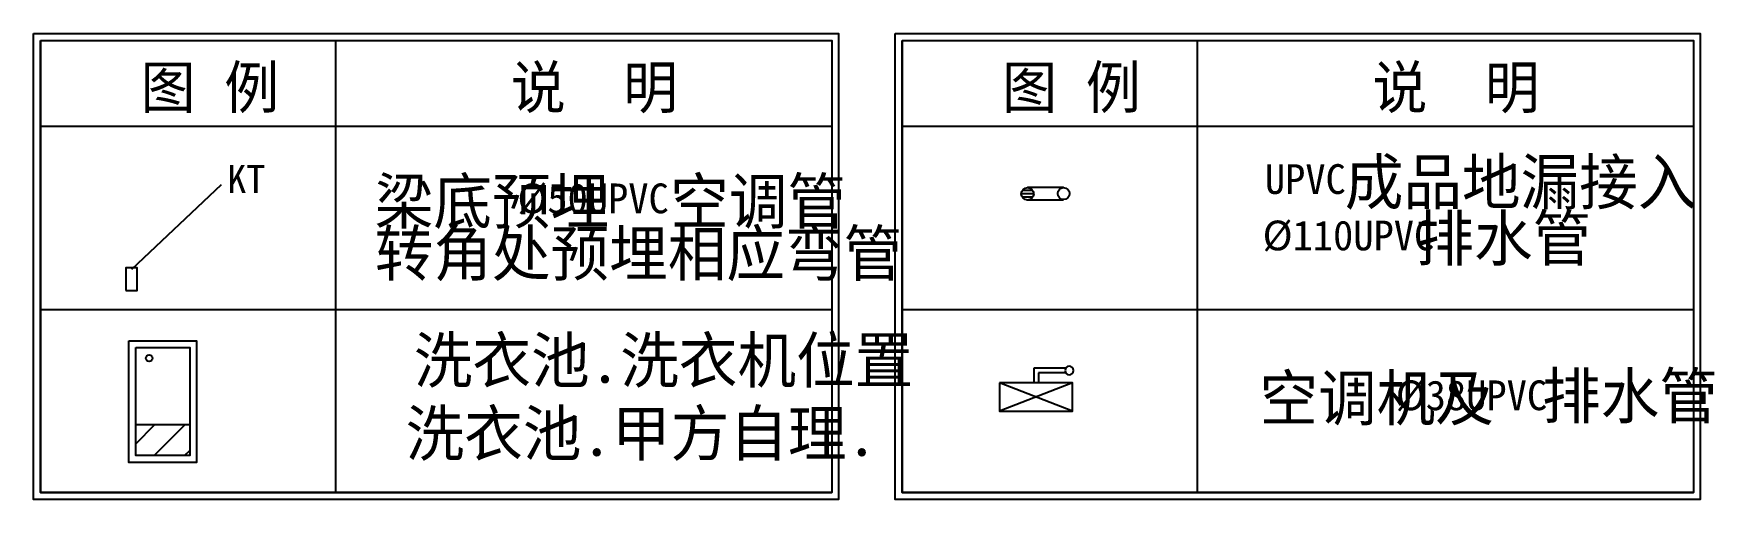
# Model space of a CAD drawing. Header units: metres. Extents: x 354566 to 369482, y 283854 to 287987.
import ezdxf

# ---------------------------------------------------------------- set-up
doc = ezdxf.new("R2010")
doc.units = ezdxf.units.M
for name, color, linetype in [('GLASS', 4, 'Continuous'), ('KT', 2, 'Continuous'), ('SG', 30, 'Continuous'), ('TEXT', 6, 'Continuous'), ('WATER', 4, 'Continuous'), ('WINDOW', 2, 'Continuous'), ('XU', 7, 'Continuous')]:
    doc.layers.add(name, color=color, linetype=linetype)
doc.dimstyles.get("Standard").update_dxf_attribs({"dimtxt": 2.5, "dimasz": 2.5, "dimexe": 1.25, "dimexo": 0.625, "dimtad": 1, "dimcen": 2.5, "dimazin": 3, "dimtfac": 1, "dimtmove": 0, "dimatfit": 3})

msp = doc.modelspace()

# ---------------------------------------------------------------- hatches: boundary and pattern name
at = {"layer": 'WATER'}
h = msp.add_hatch(dxfattribs=at)
h.set_pattern_fill('_U', scale=60)
h.set_pattern_definition([(45, (0, 0), (-134.70384, 134.70384), [])])
h.paths.add_polyline_path([(355951.87, 284242.39), (355721.22, 284242.39), (355721.22, 284517.47), (355951.87, 284517.47)])
h.paths.add_polyline_path([(355721.22, 284242.39), (355662.76, 284242.39), (355596.22, 284415.4), (355635.47, 284517.47), (355721.22, 284517.47)])
h.paths.add_polyline_path([(355662.76, 284242.39), (355529.67, 284242.39), (355596.22, 284415.4)])
h.paths.add_polyline_path([(355596.22, 284415.4), (355556.96, 284517.47), (355635.47, 284517.47)])
h.paths.add_polyline_path([(355596.22, 284415.4), (355529.67, 284242.39), (355471.87, 284242.39), (355471.87, 284517.47), (355556.96, 284517.47)])

# ---------------------------------------------------------------- linework, layer by layer
at = {"layer": 'SG'}
for p, q in [((363441.19, 286565.25), (363331.19, 286565.25)), ((363432.29, 286595.25), (363340.09, 286595.25)), ((363706.76, 286620.25), (363386.19, 286620.25)), ((363432.29, 286535.25), (363340.09, 286535.25)), ((363706.76, 286510.25), (363379.31, 286510.25))]:
    msp.add_line(p, q, dxfattribs=at)
for points in [[(363759.26, 286567.75, -1), (363654.26, 286567.75, -1)], [(363719.38, 284998.33, 1), (363794.38, 284998.33, 1)]]:
    msp.add_lwpolyline(points, format="xyb", close=True, dxfattribs=at)
msp.add_circle((363386.19, 286565.25), 55, dxfattribs=at)
at = {"layer": 'TEXT'}
for p, q in [((354625.9, 287926.89), (361649.09, 287926.89)), ((354625.9, 287926.89), (357244.56, 287926.89)), ((354625.9, 287926.89), (354625.9, 283914.39)), ((357244.56, 287926.89), (361649.09, 287926.89)), ((357244.56, 287926.89), (357244.56, 283914.39)), ((361649.09, 287926.89), (361649.09, 283914.39)), ((362272.7, 287926.89), (369295.89, 287926.89)), ((362272.7, 287926.89), (364891.36, 287926.89)), ((362272.7, 287926.89), (362272.7, 283914.39)), ((364891.36, 287926.89), (369295.89, 287926.89)), ((364891.36, 287926.89), (364891.36, 283914.39)), ((369295.89, 287926.89), (369295.89, 283914.39)), ((354625.9, 287164.39), (361649.09, 287164.39)), ((362272.7, 287164.39), (369295.89, 287164.39)), ((362272.7, 287164.39), (369295.89, 287164.39)), ((354625.9, 285539.39), (361649.09, 285539.39)), ((362272.7, 285539.39), (369295.89, 285539.39)), ((362272.7, 285539.39), (369295.89, 285539.39)), ((354625.9, 283914.39), (361649.09, 283914.39)), ((354625.9, 283914.39), (361649.09, 283914.39)), ((362272.7, 283914.39), (369295.89, 283914.39))]:
    msp.add_line(p, q, dxfattribs=at)
at = {"layer": 'WATER'}
msp.add_line((355471.87, 284517.47), (355951.87, 284517.47), dxfattribs=at)
msp.add_circle((355591.48, 285108.04), 29.59, dxfattribs=at)
at = {"layer": 'WINDOW'}
for points in [[(354565.9, 287986.89), (357304.56, 287986.89), (357304.56, 287986.89), (361709.09, 287986.89), (361709.09, 283854.39), (354565.9, 283854.39)], [(362212.7, 287986.89), (364951.36, 287986.89), (364951.36, 287986.89), (369355.89, 287986.89), (369355.89, 283854.39), (362212.7, 283854.39)], [(355411.87, 285262.52), (356011.87, 285262.52), (356011.87, 284182.39), (355411.87, 284182.39)], [(355471.87, 285202.52), (355951.87, 285202.52), (355951.87, 284242.39), (355471.87, 284242.39)]]:
    msp.add_lwpolyline(points, close=True, dxfattribs=at)
for points in [[(354625.9, 287926.89), (357244.56, 287926.89), (357244.56, 287926.89), (361649.09, 287926.89), (361649.09, 283914.39), (354625.9, 283914.39), (354625.9, 287926.89)], [(362272.7, 287926.89), (364891.36, 287926.89), (364891.36, 287926.89), (369295.89, 287926.89), (369295.89, 283914.39), (362272.7, 283914.39), (362272.7, 287926.89)]]:
    msp.add_lwpolyline(points, dxfattribs=at)
at = {"layer": 'XU'}
for p, q in [((363443.45, 285018.33), (363443.45, 284888.48)), ((363719.38, 285018.33), (363443.45, 285018.33)), ((363483.45, 284978.33), (363483.45, 284888.48)), ((363719.38, 284978.33), (363483.45, 284978.33)), ((363786.46, 284638.48), (363136.46, 284888.48)), ((363786.46, 284888.48), (363136.46, 284638.48))]:
    msp.add_line(p, q, dxfattribs=at)
for points in [[(355385.55, 285708.68), (355485.55, 285708.68), (355485.55, 285908.68), (355385.55, 285908.68)], [(363136.46, 284888.48), (363136.46, 284638.48), (363786.46, 284638.48), (363786.46, 284888.48)]]:
    msp.add_lwpolyline(points, close=True, dxfattribs=at)

# ---------------------------------------------------------------- texts
at = {"layer": 'GLASS'}
for s, p in [('图 例', (355515, 287323.14)), ('说  明', (358800.11, 287323.14)), ('图 例', (363161.8, 287323.14)), ('说  明', (366446.91, 287323.14))]:
    msp.add_text(s, height=375, dxfattribs=at).set_placement(p)
at = {"layer": 'KT', "insert": (356283.64, 286822.24), "char_height": 250, "attachment_point": 1}
msp.add_mtext('\\A1;KT', dxfattribs=at)
at = {"layer": 'TEXT'}
for s, height, p in [('成品地漏接入', 400, (366202.21, 286471.01)), ('梁底预埋', 400, (357593.81, 286299.66)), ('空调管', 400, (360215.42, 286299.66)), ('UPVC', 264, (365492.86, 286564.44)), ('%%C50UPVC', 264, (358858.55, 286393.08)), ('排水管', 400, (366829.1, 285970.88)), ('转角处预埋相应弯管', 400, (357593.81, 285837.51)), ('%%C110UPVC', 264, (365472.23, 286064.31)), ('洗衣池.洗衣机位置', 400, (357940.65, 284889.01)), ('空调机及', 400, (365444.49, 284553.49)), ('%%C38UPVC', 264, (366653.77, 284645.79)), ('排水管', 400, (367953.29, 284572.49)), ('洗衣池.甲方自理.', 400, (357867.72, 284240.76))]:
    msp.add_text(s, height=height, dxfattribs=at).set_placement(p)

# ---------------------------------------------------------------- leaders
at = {"layer": 'KT'}
msp.add_leader([(355437.36, 285897.96), (356233.64, 286647.24)], dimstyle='Standard', dxfattribs=at)

doc.saveas('drawing.dxf')
